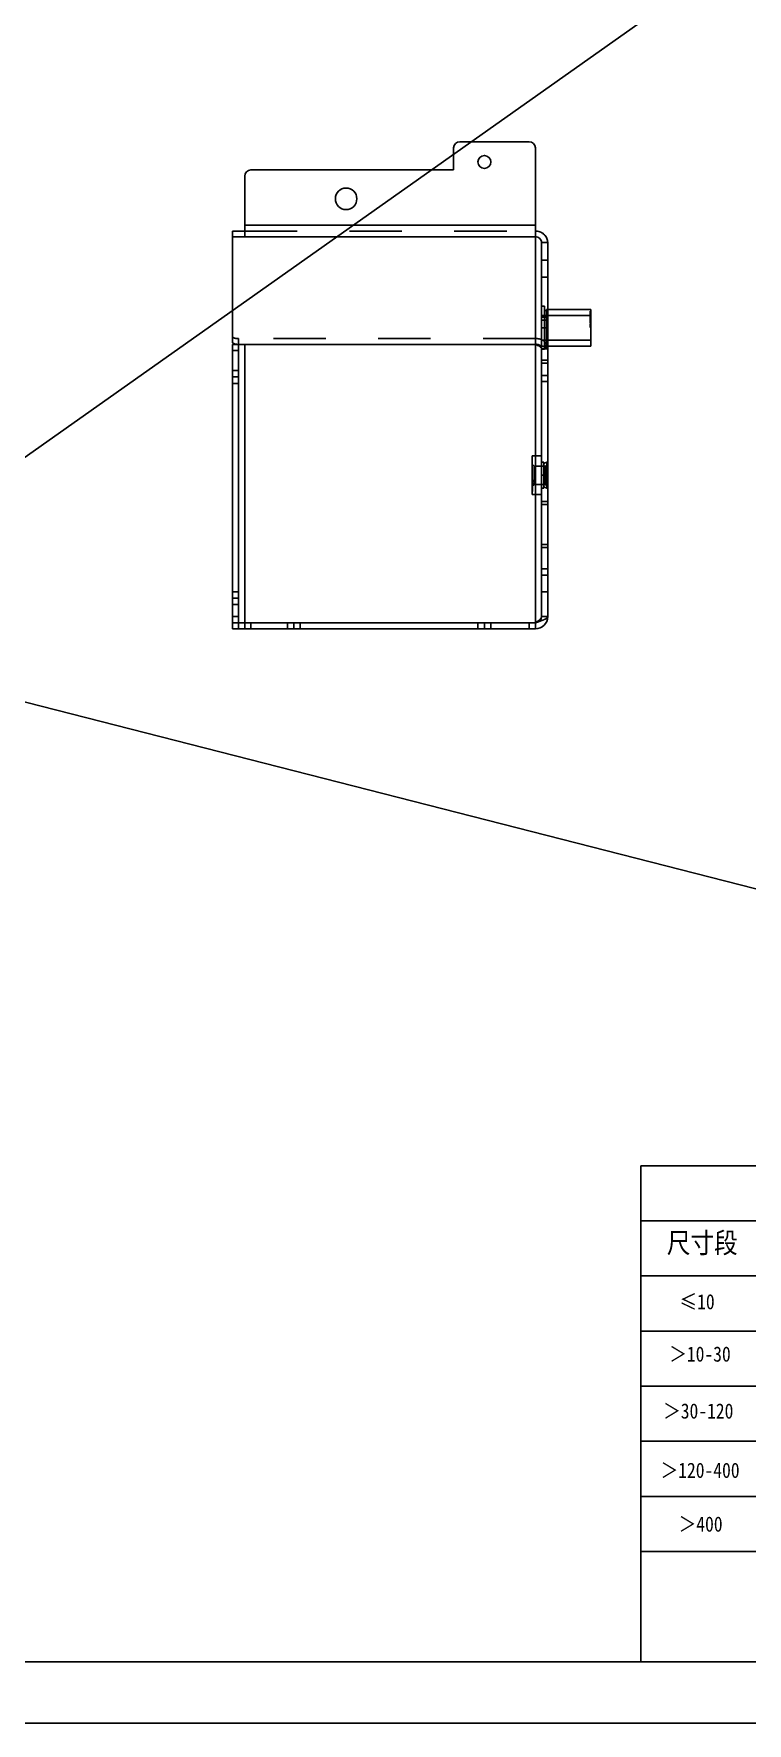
# Model space of a CAD drawing. Header units: millimetres. Extents: x 0 to 8948, y -1340 to 1100.
# Drawn here: x 3655.8 to 3771.9, y 0 to 275 of the extents above; entities that cross this region are included whole.
import ezdxf

# ---------------------------------------------------------------- set-up
doc = ezdxf.new("R2010")
doc.units = ezdxf.units.MM
doc.header["$LTSCALE"] = 85.25
doc.linetypes.add('HIDDEN', pattern=[0.2, 0.1, -0.1])
doc.layers.get('0').update_dxf_attribs({"linetype": 'CONTINUOUS'})
doc.layers.add('02___PRT_ALL_AXES', color=7, linetype='CONTINUOUS')
doc.layers.add('DEFAULT_2', color=8, linetype='HIDDEN')
doc.styles.get("Standard").update_dxf_attribs({"font": 'txt', "width": 0.85})

msp = doc.modelspace()

# ---------------------------------------------------------------- linework, layer by layer
for p, q in [((0, 1100), (4304.922, 0)), ((3956.955, 420), (3362.955, 0)), ((3946.955, 90.746), (3754.633, 90.746)), ((3754.633, 90.746), (3754.633, 10)), ((3839.233, 81.775), (3754.633, 81.775)), ((3839.233, 72.803), (3754.633, 72.803)), ((3839.233, 63.831), (3754.633, 63.831)), ((3839.233, 54.859), (3754.633, 54.859)), ((3946.955, 45.887), (3754.633, 45.887)), ((3796.933, 36.928), (3754.633, 36.928)), ((3839.233, 27.956), (3754.633, 27.956))]:
    msp.add_line(p, q)
at = {"color": 7, "linetype": 'Continuous'}
for p, q in [((3724.159, 256.434), (3724.159, 252.834)), ((3725.159, 257.434), (3736.459, 257.434)), ((3737.459, 206.289), (3737.459, 256.434)), ((3690.159, 241.955), (3690.159, 251.834)), ((3691.159, 252.834), (3724.159, 252.834)), ((3688.159, 242.894), (3688.159, 224.781)), ((3690.159, 243.834), (3737.459, 243.834)), ((3688.159, 241.955), (3737.459, 241.955)), ((3739.459, 241.015), (3738.459, 241.015)), ((3738.459, 180.139), (3738.459, 241.015)), ((3739.459, 238.174), (3738.459, 238.174)), ((3739.459, 235.391), (3738.459, 235.391)), ((3738.459, 228.889), (3739.459, 228.889)), ((3738.459, 228.389), (3739.459, 228.389)), ((3746.359, 229.848), (3746.459, 229.848)), ((3746.359, 229.848), (3746.359, 229.65)), ((3746.459, 229.724), (3746.359, 229.724)), ((3746.359, 229.65), (3746.459, 229.65)), ((3746.359, 228.905), (3746.459, 228.905)), ((3746.359, 228.905), (3746.359, 228.823)), ((3746.359, 228.823), (3746.459, 228.823)), ((3746.459, 227.139), (3746.459, 230.139)), ((3746.359, 227.599), (3746.459, 227.599)), ((3746.359, 227.599), (3746.359, 227.495)), ((3746.459, 227.568), (3746.359, 227.568)), ((3746.459, 227.502), (3746.359, 227.502)), ((3746.359, 227.495), (3746.459, 227.495)), ((3737.459, 224.439), (3688.159, 224.439)), ((3689.159, 223.439), (3688.159, 223.439)), ((3689.159, 178.139), (3689.159, 224.439)), ((3690.159, 224.439), (3690.159, 178.139)), ((3738.459, 221.889), (3739.459, 221.889)), ((3738.459, 221.389), (3739.459, 221.389)), ((3738.459, 206.289), (3736.959, 206.289)), ((3736.959, 206.289), (3736.959, 199.989)), ((3738.459, 199.989), (3736.959, 199.989)), ((3737.459, 199.989), (3737.459, 178.139)), ((3738.459, 198.889), (3739.459, 198.889)), ((3738.459, 198.389), (3739.459, 198.389)), ((3738.459, 191.889), (3739.459, 191.889)), ((3738.459, 191.389), (3739.459, 191.389)), ((3739.459, 184.139), (3738.459, 184.139)), ((3689.159, 180.139), (3688.159, 180.139)), ((3688.159, 179.139), (3737.459, 179.139)), ((3688.159, 179.139), (3688.159, 178.139)), ((3691.159, 179.139), (3691.159, 178.139)), ((3736.459, 179.139), (3736.459, 178.139)), ((3739.459, 180.139), (3738.459, 180.139)), ((3362.955, 0), (3956.955, 0))]:
    msp.add_line(p, q, dxfattribs=at)
at = {"color": 3, "linetype": 'Continuous'}
for p, q in [((3688.159, 242.894), (3690.159, 242.894)), ((3739.459, 180.139), (3739.459, 241.015)), ((3688.159, 179.139), (3688.159, 224.439)), ((3688.159, 178.139), (3737.459, 178.139))]:
    msp.add_line(p, q, dxfattribs=at)
at = {"color": 7, "linetype": 'Continuous'}
msp.add_lwpolyline([(3372.955, 10), (3946.955, 10), (3946.955, 410), (3372.955, 410)], close=True, dxfattribs=at)
for centre, start, end in [((3725.159, 256.434), 90, 180), ((3736.459, 256.434), 0, 90), ((3691.159, 251.834), 90, 180), ((3737.459, 180.139), 270, 0)]:
    msp.add_arc(centre, 1, start, end, dxfattribs=at)
at = {"color": 3, "linetype": 'Continuous'}
for centre, radius, start, end in [((3737.459, 240.791), 2.104, 85.29943, 89.98982), ((3737.459, 180.139), 2, 270, 0)]:
    msp.add_arc(centre, radius, start, end, dxfattribs=at)
for points, knots in [([(3737.631, 242.887), (3737.875, 242.867), (3738.357, 242.743), (3738.961, 242.32), (3739.364, 241.718), (3739.459, 241.246), (3739.459, 241.015)], [0, 0, 0, 0, 0.2573196, 0.5098843, 0.7569237, 1, 1, 1, 1]), ([(3737.459, 224.439), (3737.52, 224.425), (3737.759, 224.372), (3737.999, 224.318), (3738.176, 224.275)], [0, 0, 0, 0, 0.2550676, 1, 1, 1, 1])]:
    msp.add_open_spline(points, degree=3, knots=knots, dxfattribs=at)
at = {"color": 7, "linetype": 'Continuous'}
for points, knots in [([(3737.459, 241.955), (3737.712, 241.955), (3738.23, 241.768), (3738.459, 241.257), (3738.459, 241.015)], [0, 0, 0, 0, 0.5109871, 1, 1, 1, 1]), ([(3688.159, 224.781), (3688.159, 224.758), (3688.182, 224.689), (3688.29, 224.603), (3688.391, 224.56), (3688.452, 224.539)], [0, 0, 0, 0, 0.173888, 0.5172207, 1, 1, 1, 1]), ([(3688.452, 224.539), (3688.476, 224.531), (3688.582, 224.498), (3688.692, 224.477), (3688.776, 224.465)], [0, 0, 0, 0, 0.2284318, 1, 1, 1, 1]), ([(3737.459, 224.439), (3737.524, 224.449), (3737.772, 224.465), (3738.029, 224.386), (3738.175, 224.277)], [0, 0, 0, 0, 0.266582, 1, 1, 1, 1]), ([(3737.459, 224.439), (3737.699, 224.332), (3738.028, 224.189), (3738.375, 223.952), (3738.459, 223.802), (3738.459, 223.739)], [0, 0, 0, 0, 0.6269395, 0.8483282, 1, 1, 1, 1]), ([(3738.175, 224.277), (3738.261, 224.213), (3738.405, 224.052), (3738.459, 223.84), (3738.459, 223.739)], [0, 0, 0, 0, 0.5136641, 1, 1, 1, 1]), ([(3737.459, 179.139), (3737.588, 179.221), (3737.833, 179.378), (3738.213, 179.654), (3738.459, 179.946), (3738.459, 180.139)], [0, 0, 0, 0, 0.3160977, 0.5992338, 1, 1, 1, 1])]:
    msp.add_open_spline(points, degree=3, knots=knots, dxfattribs=at)
at = {"layer": '02___PRT_ALL_AXES', "color": 8, "linetype": 'HIDDEN'}
for p, q in [((3738.459, 229.139), (3746.459, 229.139)), ((3738.459, 229.139), (3738.459, 225.139)), ((3739.259, 230.139), (3739.459, 230.139)), ((3739.459, 225.139), (3739.459, 229.139)), ((3746.459, 229.139), (3746.459, 227.139)), ((3739.459, 227.139), (3738.459, 227.139)), ((3738.459, 225.139), (3746.459, 225.139)), ((3739.259, 224.139), (3739.459, 224.139)), ((3688.159, 220.189), (3689.159, 220.189)), ((3688.159, 218.09), (3688.159, 220.188)), ((3689.159, 218.09), (3689.159, 220.188)), ((3688.159, 219.139), (3689.159, 219.139)), ((3688.159, 218.089), (3689.159, 218.089)), ((3738.459, 204.639), (3739.459, 204.639)), ((3738.459, 201.639), (3738.459, 204.639)), ((3739.459, 201.639), (3739.459, 204.639)), ((3739.459, 203.139), (3738.459, 203.139)), ((3738.459, 201.639), (3739.459, 201.639)), ((3688.159, 184.189), (3689.159, 184.189)), ((3688.159, 182.09), (3688.159, 184.188)), ((3688.159, 183.139), (3689.159, 183.139)), ((3688.159, 182.089), (3689.159, 182.089)), ((3689.159, 182.09), (3689.159, 184.188)), ((3697.109, 179.139), (3697.109, 178.139)), ((3697.11, 179.139), (3699.208, 179.139)), ((3698.159, 178.139), (3698.159, 179.139)), ((3699.209, 179.139), (3699.209, 178.139)), ((3728.109, 179.139), (3728.109, 178.139)), ((3728.11, 179.139), (3730.208, 179.139)), ((3729.159, 178.139), (3729.159, 179.139)), ((3730.209, 179.139), (3730.209, 178.139)), ((3697.11, 178.139), (3699.208, 178.139)), ((3728.11, 178.139), (3730.208, 178.139))]:
    msp.add_line(p, q, dxfattribs=at)
at = {"layer": '02___PRT_ALL_AXES', "color": 7, "linetype": 'Continuous'}
for p, q in [((3739.459, 230.139), (3746.459, 230.139)), ((3746.459, 227.139), (3746.459, 224.139)), ((3739.459, 224.139), (3746.459, 224.139))]:
    msp.add_line(p, q, dxfattribs=at)
for centre, radius in [((3729.159, 254.139), 1.05), ((3706.659, 248.139), 1.75)]:
    msp.add_circle(centre, radius, dxfattribs=at)
at = {"layer": 'DEFAULT_2', "color": 8, "linetype": 'HIDDEN'}
for p, q in [((3690.159, 242.894), (3737.459, 242.894)), ((3738.959, 230.639), (3738.459, 230.639)), ((3738.959, 230.639), (3738.959, 223.639)), ((3738.959, 229.939), (3739.259, 229.939)), ((3739.259, 230.139), (3739.259, 224.139)), ((3746.359, 229.65), (3746.359, 228.905)), ((3746.459, 229.594), (3746.359, 229.594)), ((3746.459, 229.566), (3746.359, 229.566)), ((3746.459, 229.53), (3746.359, 229.53)), ((3746.459, 229.516), (3746.359, 229.516)), ((3746.459, 229.461), (3746.359, 229.461)), ((3746.459, 229.437), (3746.359, 229.437)), ((3746.459, 229.4), (3746.359, 229.4)), ((3746.459, 229.362), (3746.359, 229.362)), ((3746.459, 229.333), (3746.359, 229.333)), ((3746.459, 229.281), (3746.359, 229.281)), ((3746.459, 229.218), (3746.359, 229.218)), ((3746.459, 229.184), (3746.359, 229.184)), ((3746.459, 229.116), (3746.359, 229.116)), ((3746.459, 229.079), (3746.359, 229.079)), ((3746.459, 229.067), (3746.359, 229.067)), ((3746.459, 229.064), (3746.359, 229.064)), ((3746.459, 229.06), (3746.359, 229.06)), ((3746.459, 229.042), (3746.359, 229.042)), ((3746.459, 229.039), (3746.359, 229.039)), ((3746.459, 229.017), (3746.359, 229.017)), ((3746.459, 229), (3746.359, 229)), ((3746.459, 228.973), (3746.359, 228.973)), ((3746.459, 228.96), (3746.359, 228.96)), ((3746.459, 228.943), (3746.359, 228.943)), ((3746.459, 228.937), (3746.359, 228.937)), ((3746.459, 228.924), (3746.359, 228.924)), ((3746.359, 228.823), (3746.359, 228.341)), ((3746.459, 228.761), (3746.359, 228.761)), ((3746.459, 228.699), (3746.359, 228.699)), ((3746.459, 228.681), (3746.359, 228.681)), ((3746.459, 228.619), (3746.359, 228.619)), ((3746.459, 228.549), (3746.359, 228.549)), ((3746.459, 228.503), (3746.359, 228.503)), ((3746.459, 228.487), (3746.359, 228.487)), ((3746.459, 228.42), (3746.359, 228.42)), ((3746.459, 228.341), (3746.359, 228.341)), ((3746.459, 228.259), (3746.359, 228.259)), ((3746.359, 228.259), (3746.359, 227.966)), ((3738.959, 227.139), (3738.459, 227.139)), ((3746.459, 228.249), (3746.359, 228.249)), ((3746.459, 228.185), (3746.359, 228.185)), ((3746.459, 228.183), (3746.359, 228.183)), ((3746.459, 228.162), (3746.359, 228.162)), ((3746.459, 228.154), (3746.359, 228.154)), ((3746.459, 228.141), (3746.359, 228.141)), ((3746.459, 228.128), (3746.359, 228.128)), ((3746.459, 228.115), (3746.359, 228.115)), ((3746.459, 228.11), (3746.359, 228.11)), ((3746.459, 228.097), (3746.359, 228.097)), ((3746.459, 228.084), (3746.359, 228.084)), ((3746.459, 228.071), (3746.359, 228.071)), ((3746.459, 228.064), (3746.359, 228.064)), ((3746.459, 228.042), (3746.359, 228.042)), ((3746.459, 228.041), (3746.359, 228.041)), ((3746.459, 227.976), (3746.359, 227.976)), ((3746.459, 227.966), (3746.359, 227.966)), ((3746.459, 227.816), (3746.359, 227.816)), ((3746.359, 227.816), (3746.359, 227.599)), ((3746.459, 227.809), (3746.359, 227.809)), ((3746.459, 227.795), (3746.359, 227.795)), ((3746.459, 227.765), (3746.359, 227.765)), ((3746.459, 227.754), (3746.359, 227.754)), ((3746.459, 227.752), (3746.359, 227.752)), ((3746.459, 227.747), (3746.359, 227.747)), ((3746.459, 227.734), (3746.359, 227.734)), ((3746.459, 227.73), (3746.359, 227.73)), ((3746.459, 227.727), (3746.359, 227.727)), ((3746.459, 227.702), (3746.359, 227.702)), ((3746.459, 227.693), (3746.359, 227.693)), ((3746.459, 227.692), (3746.359, 227.692)), ((3746.459, 227.687), (3746.359, 227.687)), ((3746.459, 227.677), (3746.359, 227.677)), ((3746.459, 227.669), (3746.359, 227.669)), ((3746.459, 227.668), (3746.359, 227.668)), ((3746.459, 227.664), (3746.359, 227.664)), ((3746.459, 227.656), (3746.359, 227.656)), ((3746.459, 227.646), (3746.359, 227.646)), ((3746.459, 227.643), (3746.359, 227.643)), ((3746.459, 227.632), (3746.359, 227.632)), ((3746.459, 227.624), (3746.359, 227.624)), ((3746.459, 227.597), (3746.359, 227.597)), ((3746.459, 227.583), (3746.359, 227.583)), ((3746.459, 227.556), (3746.359, 227.556)), ((3746.459, 227.551), (3746.359, 227.551)), ((3746.459, 227.529), (3746.359, 227.529)), ((3746.459, 227.52), (3746.359, 227.52)), ((3746.359, 227.495), (3746.359, 227.185)), ((3746.459, 227.483), (3746.359, 227.483)), ((3746.459, 227.471), (3746.359, 227.471)), ((3746.459, 227.463), (3746.359, 227.463)), ((3746.459, 227.454), (3746.359, 227.454)), ((3746.459, 227.434), (3746.359, 227.434)), ((3746.459, 227.417), (3746.359, 227.417)), ((3746.459, 227.412), (3746.359, 227.412)), ((3746.459, 227.405), (3746.359, 227.405)), ((3746.459, 227.399), (3746.359, 227.399)), ((3746.459, 227.385), (3746.359, 227.385)), ((3746.459, 227.363), (3746.359, 227.363)), ((3746.459, 227.353), (3746.359, 227.353)), ((3746.459, 227.338), (3746.359, 227.338)), ((3746.459, 227.326), (3746.359, 227.326)), ((3746.459, 227.325), (3746.359, 227.325)), ((3746.459, 227.323), (3746.359, 227.323)), ((3746.459, 227.312), (3746.359, 227.312)), ((3746.459, 227.304), (3746.359, 227.304)), ((3746.459, 227.298), (3746.359, 227.298)), ((3746.459, 227.296), (3746.359, 227.296)), ((3746.459, 227.294), (3746.359, 227.294)), ((3746.459, 227.291), (3746.359, 227.291)), ((3746.459, 227.272), (3746.359, 227.272)), ((3746.459, 227.268), (3746.359, 227.268)), ((3746.459, 227.266), (3746.359, 227.266)), ((3746.459, 227.249), (3746.359, 227.249)), ((3746.459, 227.236), (3746.359, 227.236)), ((3746.459, 227.234), (3746.359, 227.234)), ((3746.459, 227.222), (3746.359, 227.222)), ((3746.459, 227.215), (3746.359, 227.215)), ((3746.459, 227.207), (3746.359, 227.207)), ((3746.459, 227.192), (3746.359, 227.192)), ((3746.459, 227.185), (3746.359, 227.185)), ((3737.459, 225.379), (3689.159, 225.379)), ((3689.159, 224.439), (3689.159, 225.379)), ((3738.459, 223.739), (3739.459, 223.739)), ((3738.959, 223.639), (3738.459, 223.639)), ((3738.959, 224.339), (3739.259, 224.339)), ((3739.459, 219.389), (3738.459, 219.389)), ((3739.459, 218.389), (3738.459, 218.389)), ((3737.459, 199.989), (3737.459, 206.289)), ((3737.259, 204.639), (3736.959, 204.939)), ((3739.129, 204.639), (3737.259, 204.639)), ((3737.259, 204.639), (3737.259, 201.639)), ((3738.839, 205.264), (3738.459, 205.264)), ((3738.839, 201.014), (3738.839, 205.264)), ((3739.329, 205.264), (3738.839, 205.039)), ((3739.429, 204.939), (3739.129, 204.639)), ((3739.129, 204.639), (3739.129, 201.639)), ((3739.429, 205.264), (3739.329, 205.264)), ((3739.329, 205.264), (3739.329, 201.014)), ((3739.429, 201.014), (3739.429, 205.264)), ((3736.979, 202.403), (3736.959, 202.403)), ((3736.959, 202.375), (3736.979, 202.375)), ((3736.979, 202.32), (3736.959, 202.32)), ((3736.979, 202.254), (3736.959, 202.254)), ((3736.979, 202.249), (3736.959, 202.249)), ((3736.959, 202.218), (3736.979, 202.218)), ((3736.979, 202.203), (3736.959, 202.203)), ((3736.959, 202.199), (3736.979, 202.199)), ((3736.979, 202.193), (3736.959, 202.193)), ((3736.979, 202.188), (3736.959, 202.188)), ((3736.979, 202.151), (3736.959, 202.151)), ((3736.959, 202.148), (3736.979, 202.148)), ((3736.979, 202.105), (3736.959, 202.105)), ((3736.979, 202.058), (3736.959, 202.058)), ((3736.959, 202.052), (3736.979, 202.052)), ((3736.979, 201.941), (3736.959, 201.941)), ((3736.979, 201.92), (3736.959, 201.92)), ((3736.979, 201.819), (3736.959, 201.819)), ((3736.979, 201.818), (3736.959, 201.818)), ((3736.979, 201.801), (3736.959, 201.801)), ((3736.979, 201.774), (3736.959, 201.774)), ((3736.979, 201.758), (3736.959, 201.758)), ((3736.979, 201.758), (3736.959, 201.758)), ((3736.979, 201.757), (3736.959, 201.757)), ((3736.979, 201.737), (3736.959, 201.737)), ((3736.979, 201.736), (3736.959, 201.736)), ((3736.979, 201.727), (3736.959, 201.727)), ((3736.979, 201.688), (3736.959, 201.688)), ((3736.979, 201.684), (3736.959, 201.684)), ((3736.979, 201.66), (3736.959, 201.66)), ((3736.979, 201.643), (3736.959, 201.643)), ((3737.259, 201.639), (3736.959, 201.339)), ((3736.979, 201.635), (3736.959, 201.635)), ((3736.979, 201.623), (3736.959, 201.623)), ((3736.979, 201.623), (3736.959, 201.623)), ((3736.979, 201.595), (3736.959, 201.595)), ((3736.979, 201.58), (3736.959, 201.58)), ((3736.979, 201.579), (3736.959, 201.579)), ((3736.979, 201.575), (3736.959, 201.575)), ((3736.959, 201.571), (3736.979, 201.571)), ((3736.979, 201.559), (3736.959, 201.559)), ((3736.979, 201.527), (3736.959, 201.527)), ((3736.979, 201.527), (3736.959, 201.527)), ((3736.959, 201.523), (3736.979, 201.523)), ((3736.979, 201.519), (3736.959, 201.519)), ((3736.979, 201.496), (3736.959, 201.496)), ((3736.979, 201.487), (3736.959, 201.487)), ((3736.979, 201.483), (3736.959, 201.483)), ((3736.979, 201.47), (3736.959, 201.47)), ((3736.959, 201.45), (3736.979, 201.45)), ((3736.979, 201.418), (3736.959, 201.418)), ((3736.979, 201.366), (3736.959, 201.366)), ((3736.979, 201.337), (3736.959, 201.337)), ((3736.979, 201.327), (3736.959, 201.327)), ((3736.979, 201.312), (3736.959, 201.312)), ((3736.979, 201.292), (3736.959, 201.292)), ((3736.959, 201.284), (3736.979, 201.284)), ((3736.979, 201.276), (3736.959, 201.276)), ((3736.959, 201.275), (3736.979, 201.275)), ((3736.959, 201.268), (3736.979, 201.268)), ((3736.979, 201.238), (3736.959, 201.238)), ((3736.979, 201.222), (3736.959, 201.222)), ((3736.979, 201.217), (3736.959, 201.217)), ((3736.979, 201.196), (3736.959, 201.196)), ((3736.979, 201.183), (3736.959, 201.183)), ((3736.979, 201.106), (3736.959, 201.106)), ((3736.979, 201.104), (3736.959, 201.104)), ((3736.979, 201.096), (3736.959, 201.096)), ((3736.979, 201.093), (3736.959, 201.093)), ((3736.979, 201.08), (3736.959, 201.08)), ((3736.979, 201.079), (3736.959, 201.079)), ((3736.979, 201.078), (3736.959, 201.078)), ((3736.979, 201.066), (3736.959, 201.066)), ((3736.959, 201.066), (3736.979, 201.066)), ((3736.959, 201.063), (3736.979, 201.063)), ((3736.959, 201.055), (3736.979, 201.055)), ((3736.979, 201.048), (3736.959, 201.048)), ((3736.979, 201.041), (3736.959, 201.041)), ((3736.979, 201.021), (3736.959, 201.021)), ((3736.979, 201.016), (3736.959, 201.016)), ((3736.979, 201.002), (3736.959, 201.002)), ((3736.979, 200.996), (3736.959, 200.996)), ((3736.979, 200.975), (3736.959, 200.975)), ((3736.979, 200.974), (3736.959, 200.974)), ((3736.979, 200.972), (3736.959, 200.972)), ((3736.979, 200.959), (3736.959, 200.959)), ((3736.959, 200.946), (3736.979, 200.946)), ((3736.979, 200.937), (3736.959, 200.937)), ((3736.979, 200.919), (3736.959, 200.919)), ((3736.979, 200.882), (3736.959, 200.882)), ((3736.979, 200.862), (3736.959, 200.862)), ((3736.979, 200.85), (3736.959, 200.85)), ((3736.979, 200.842), (3736.959, 200.842)), ((3736.979, 200.83), (3736.959, 200.83)), ((3736.979, 200.82), (3736.959, 200.82)), ((3736.979, 200.818), (3736.959, 200.818)), ((3736.959, 200.806), (3736.979, 200.806)), ((3736.979, 200.805), (3736.959, 200.805)), ((3736.979, 200.798), (3736.959, 200.798)), ((3736.959, 200.795), (3736.979, 200.795)), ((3736.959, 200.792), (3736.979, 200.792)), ((3736.979, 200.779), (3736.959, 200.779)), ((3736.979, 200.776), (3736.959, 200.776)), ((3736.979, 200.775), (3736.959, 200.775)), ((3736.979, 200.76), (3736.959, 200.76)), ((3736.979, 202.403), (3736.979, 202.052)), ((3736.979, 201.941), (3736.979, 200.51)), ((3739.129, 201.639), (3737.259, 201.639)), ((3738.839, 201.014), (3738.459, 201.014)), ((3739.329, 201.014), (3738.839, 201.239)), ((3739.429, 201.339), (3739.129, 201.639)), ((3739.429, 201.014), (3739.329, 201.014)), ((3736.979, 200.743), (3736.959, 200.743)), ((3736.979, 200.742), (3736.959, 200.742)), ((3736.979, 200.724), (3736.959, 200.724)), ((3736.979, 200.709), (3736.959, 200.709)), ((3736.979, 200.703), (3736.959, 200.703)), ((3736.959, 200.696), (3736.979, 200.696)), ((3736.979, 200.675), (3736.959, 200.675)), ((3736.979, 200.673), (3736.959, 200.673)), ((3736.979, 200.66), (3736.959, 200.66)), ((3736.979, 200.58), (3736.959, 200.58)), ((3736.979, 200.574), (3736.959, 200.574)), ((3736.979, 200.57), (3736.959, 200.57)), ((3736.979, 200.539), (3736.959, 200.539)), ((3736.959, 200.538), (3736.979, 200.538)), ((3736.979, 200.512), (3736.959, 200.512)), ((3736.959, 200.51), (3736.979, 200.51)), ((3739.459, 187.889), (3738.459, 187.889)), ((3739.459, 186.889), (3738.459, 186.889))]:
    msp.add_line(p, q, dxfattribs=at)
msp.add_arc((3734.409, 208.435), 16.282, 75.5302, 76.62023, dxfattribs=at)
for points, knots in [([(3689.159, 225.379), (3689.031, 225.379), (3688.792, 225.393), (3688.478, 225.463), (3688.253, 225.552), (3688.159, 225.67), (3688.159, 225.721)], [0, 0, 0, 0, 0.3451565, 0.6446176, 0.8637516, 1, 1, 1, 1]), ([(3737.459, 225.379), (3737.715, 225.398), (3738.228, 225.345), (3738.895, 224.994), (3739.35, 224.429), (3739.459, 223.964), (3739.459, 223.739)], [0, 0, 0, 0, 0.2670556, 0.5223801, 0.7652697, 1, 1, 1, 1]), ([(3738.477, 224.201), (3738.512, 224.192), (3738.645, 224.157), (3738.777, 224.119), (3738.873, 224.089)], [0, 0, 0, 0, 0.2664522, 1, 1, 1, 1]), ([(3738.873, 224.089), (3739.022, 224.042), (3739.224, 223.98), (3739.459, 223.816), (3739.459, 223.739)], [0, 0, 0, 0, 0.6683665, 1, 1, 1, 1]), ([(3738.027, 179.322), (3738.092, 179.344), (3738.335, 179.426), (3738.577, 179.514), (3738.75, 179.586)], [0, 0, 0, 0, 0.2675329, 1, 1, 1, 1]), ([(3738.75, 179.586), (3738.851, 179.628), (3739.034, 179.711), (3739.293, 179.859), (3739.459, 180.028), (3739.459, 180.139)], [0, 0, 0, 0, 0.3557086, 0.6400758, 1, 1, 1, 1])]:
    msp.add_open_spline(points, degree=3, knots=knots, dxfattribs=at)
for points in [[(3688.776, 224.465), (3688.903, 224.447), (3689.031, 224.439), (3689.159, 224.439)], [(3737.459, 179.139), (3737.649, 179.199), (3737.838, 179.26), (3738.027, 179.322)]]:
    msp.add_open_spline(points, degree=3, dxfattribs=at)

# ---------------------------------------------------------------- texts
at = {"lineweight": -3, "attachment_point": 5}
for s, insert, char_height, width in [('{\\fSimSun|b0|i0|c134|p54;尺寸段}', (3764.608, 78.006), 3.31763, 29.68969), ('{\\fSimSun|b0|i0|c134|p54;≤10}', (3763.775, 68.573), 2.4675, 9.6108), ('{\\fSimSun|b0|i0|c134|p54;＞10-30}', (3764.245, 60.072), 2.4675, 15.30424), ('{\\fSimSun|b0|i0|c134|p54;＞30-120}', (3763.962, 50.803), 2.4675, 18.246), ('{\\fSimSun|b0|i0|c134|p54;＞120-400}', (3764.261, 41.154), 2.4675, 18.14211), ('{\\fSimSun|b0|i0|c134|p54;＞400}', (3764.347, 32.395), 2.4675, 28.86498)]:
    msp.add_mtext(s, dxfattribs=dict(at, insert=insert, char_height=char_height, width=width))

doc.saveas('drawing.dxf')
